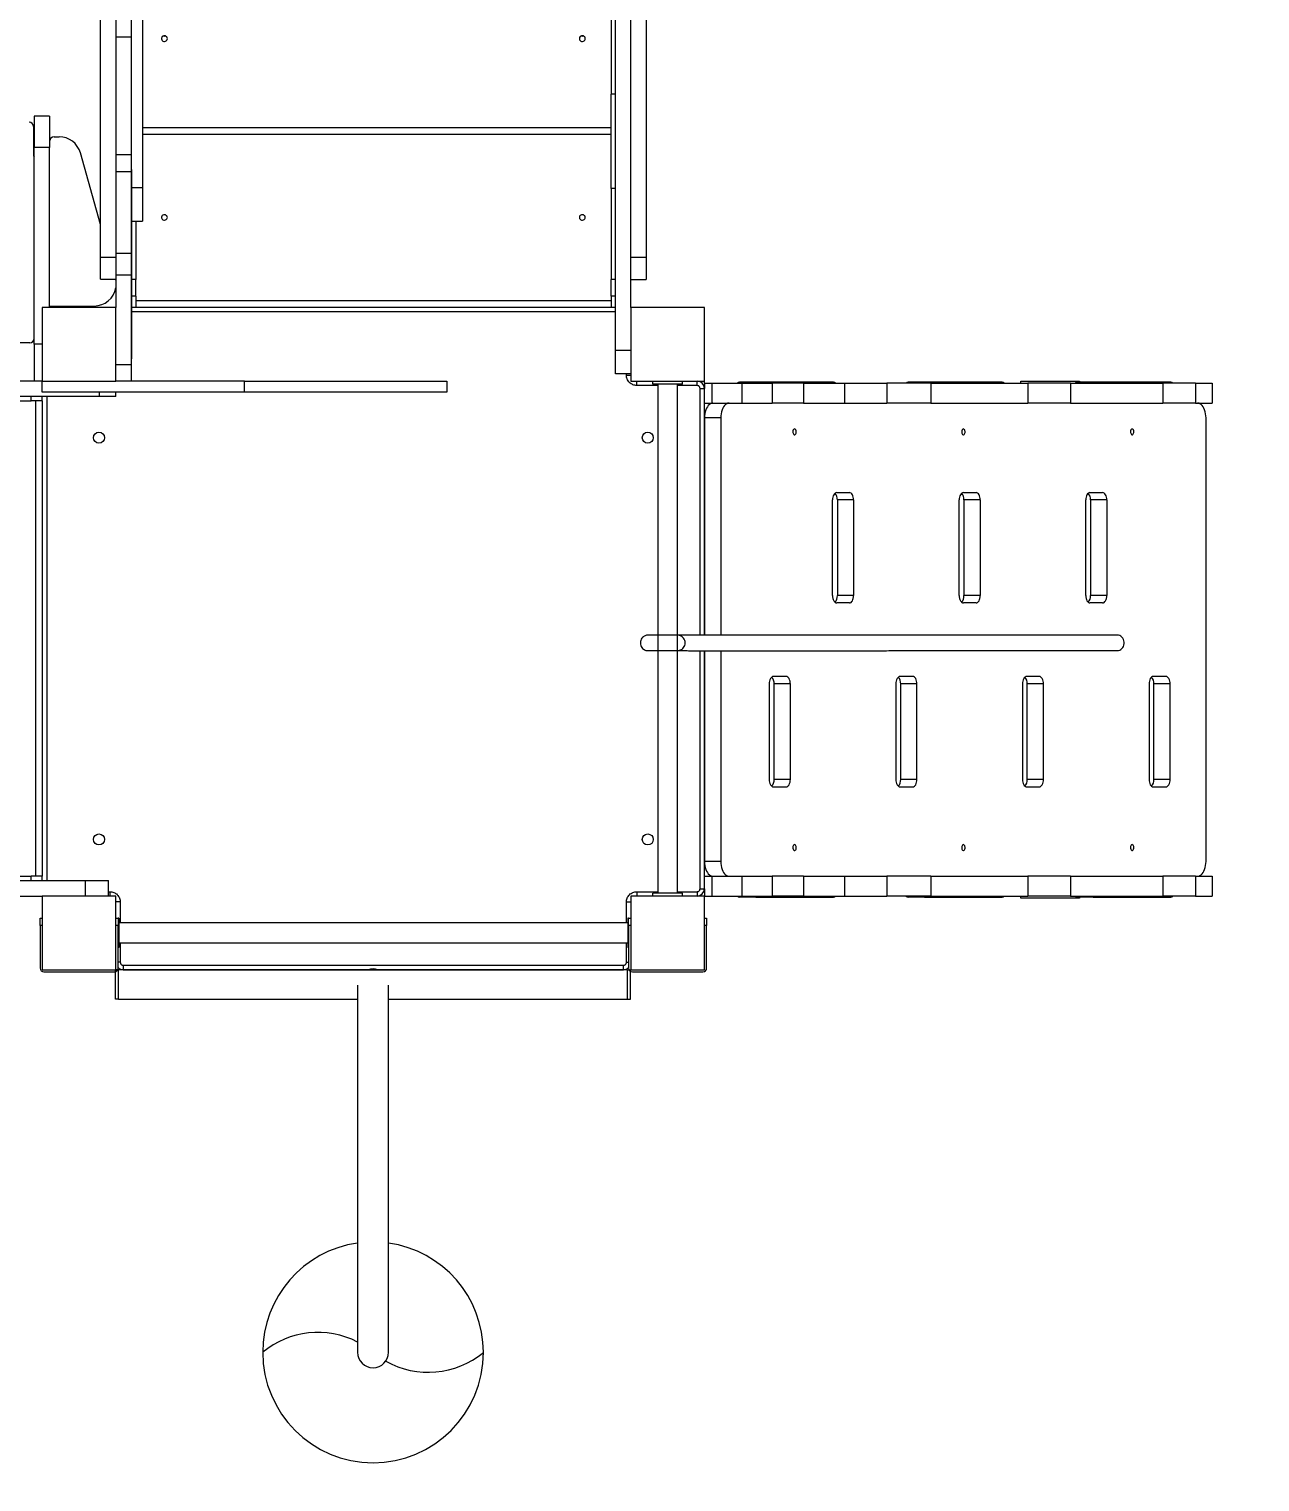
# Model space of a CAD drawing. Header units: millimetres. Extents: x -5785 to 6370, y -5702 to 4322.
# Drawn here: x 609 to 2282, y -2218 to -243 of the extents above; entities that cross this region are included whole.
import ezdxf

# ---------------------------------------------------------------- set-up
doc = ezdxf.new("R2010")
doc.units = ezdxf.units.MM
for name, color, linetype in [('DIKOM_ОБЪЕКТ', 7, 'Continuous'), ('DIKOM_РАЗМЕР_ЗОНА', 7, 'Continuous'), ('DIKOM_РАЗМЕР_ОБЪЕКТА', 7, 'Continuous')]:
    doc.layers.add(name, color=color, linetype=linetype)
doc.styles.add('style1', font='arial.ttf', dxfattribs={"width": 0.8})
doc.dimstyles.new('1-50', dxfattribs={"dimtxt": 300, "dimasz": 200, "dimexe": 100, "dimexo": 0, "dimgap": 100, "dimtad": 1, "dimtxsty": 'style1', "dimcen": 200, "dimclrd": 7, "dimclre": 7, "dimclrt": 7, "dimadec": 1, "dimazin": 2, "dimtfac": 1, "dimtmove": 0, "dimatfit": 2, "dimfxl": 0, "dimlwd": 25, "dimlwe": 18, "dimarcsym": 0})

# ---------------------------------------------------------------- blocks, each defined once
blk = doc.blocks.new('A$Cd42600ab')
at = {"color": 7, "linetype": 'Continuous', "lineweight": 15}
for p, q in [((329, 521), (329, 21.8)), ((371, 21.8), (371, 521)), ((4, 41), (0, 41)), ((0, 41), (0, 1)), ((329, 41), (4, 41)), ((4, 41), (4, 1)), ((696, 41), (371, 41)), ((696, 41), (696, 1)), ((696, 41), (700, 41)), ((700, 41), (700, 1)), ((4, 1), (0, 1)), ((4, 1), (343.6, 1)), ((356.4, 1), (696, 1)), ((696, 1), (700, 1))]:
    blk.add_line(p, q, dxfattribs=at)
for centre, radius, start, end in [((350, 521), 150, 0, 180), ((275, 430.8), 117.3, 60.5374, 129.7306), ((350, 521), 21, 0, 180), ((350, 521), 21, 90, 180), ((350, 521), 21, 0, 90), ((350, 521), 150, 180, 261.9522), ((425, 611.2), 117.3, 242.5995, 309.7306), ((350, 521), 150, 278.0478, 0), ((350, 21), 21, 252.2472, 270), ((350, 21), 21, 270, 287.7528)]:
    blk.add_arc(centre, radius, start, end, dxfattribs=at)
blk = doc.blocks.new('*D10')
at = {"layer": 'Defpoints', "color": 0, "transparency": 16777216}
for p in [(3537.6, 1026.6), (-3784.6, -1373.4), (3537.6, -3958.5)]:
    blk.add_point(p, dxfattribs=at)
at = {"layer": 'DIKOM_РАЗМЕР_ОБЪЕКТА', "color": 7, "lineweight": 18, "transparency": 16777216}
for p, q in [((3537.6, 1026.6), (3537.6, -4058.5)), ((-3784.6, -1373.4), (-3784.6, -4058.5))]:
    blk.add_line(p, q, dxfattribs=at)
at = {"layer": 'DIKOM_РАЗМЕР_ОБЪЕКТА', "color": 7, "lineweight": 25, "transparency": 16777216}
blk.add_line((-3584.6, -3958.5), (3337.6, -3958.5), dxfattribs=at)
at = {"layer": 'DIKOM_РАЗМЕР_ОБЪЕКТА', "color": 7, "transparency": 16777216}
for points in [[(-3584.6, -3925.1), (-3584.6, -3991.8), (-3784.6, -3958.5)], [(3337.6, -3925.1), (3337.6, -3991.8), (3537.6, -3958.5)]]:
    blk.add_solid(points, dxfattribs=at)
at = {"layer": 'DIKOM_РАЗМЕР_ОБЪЕКТА', "color": 7, "transparency": 16777216, "insert": (54.7, -3705.2), "char_height": 300, "attachment_point": 5, "style": 'style1'}
blk.add_mtext('7300', dxfattribs=at)
blk = doc.blocks.new('*D11')
at = {"layer": 'Defpoints', "color": 0, "transparency": 16777216}
for p in [(1426.5, 2828.6), (-973.5, -2755.3), (4484.2, -2755.3)]:
    blk.add_point(p, dxfattribs=at)
at = {"layer": 'DIKOM_РАЗМЕР_ОБЪЕКТА', "color": 7, "lineweight": 18, "transparency": 16777216}
for p, q in [((1426.5, 2828.6), (4584.2, 2828.6)), ((-973.5, -2755.3), (4584.2, -2755.3))]:
    blk.add_line(p, q, dxfattribs=at)
at = {"layer": 'DIKOM_РАЗМЕР_ОБЪЕКТА', "color": 7, "lineweight": 25, "transparency": 16777216}
blk.add_line((4484.2, 2628.6), (4484.2, -2555.3), dxfattribs=at)
at = {"layer": 'DIKOM_РАЗМЕР_ОБЪЕКТА', "color": 7, "transparency": 16777216}
for points in [[(4450.8, 2628.6), (4517.5, 2628.6), (4484.2, 2828.6)], [(4450.8, -2555.3), (4517.5, -2555.3), (4484.2, -2755.3)]]:
    blk.add_solid(points, dxfattribs=at)
at = {"layer": 'DIKOM_РАЗМЕР_ОБЪЕКТА', "color": 7, "transparency": 16777216, "insert": (4231, -38.9), "char_height": 300, "attachment_point": 5, "rotation": 90, "style": 'style1'}
blk.add_mtext('5600', dxfattribs=at)
blk = doc.blocks.new('*D12')
at = {"layer": 'Defpoints', "color": 0, "transparency": 16777216}
for p in [(5537.6, 1304.2), (-5784.6, -573.4), (5537.6, -5602.2)]:
    blk.add_point(p, dxfattribs=at)
at = {"layer": 'DIKOM_РАЗМЕР_ЗОНА', "color": 7, "lineweight": 18, "transparency": 16777216}
for p, q in [((5537.6, 1304.2), (5537.6, -5702.2)), ((-5784.6, -573.4), (-5784.6, -5702.2))]:
    blk.add_line(p, q, dxfattribs=at)
at = {"layer": 'DIKOM_РАЗМЕР_ЗОНА', "color": 7, "lineweight": 25, "transparency": 16777216}
blk.add_line((-5584.6, -5602.2), (5337.6, -5602.2), dxfattribs=at)
at = {"layer": 'DIKOM_РАЗМЕР_ЗОНА', "color": 7, "transparency": 16777216}
for points in [[(-5584.6, -5568.9), (-5584.6, -5635.6), (-5784.6, -5602.2)], [(5337.6, -5568.9), (5337.6, -5635.6), (5537.6, -5602.2)]]:
    blk.add_solid(points, dxfattribs=at)
at = {"layer": 'DIKOM_РАЗМЕР_ЗОНА', "color": 7, "transparency": 16777216, "insert": (-41.5, -5349), "char_height": 300, "attachment_point": 5, "style": 'style1'}
blk.add_mtext('11300', dxfattribs=at)
blk = doc.blocks.new('*D13')
at = {"layer": 'Defpoints', "color": 0, "transparency": 16777216}
for p in [(630.3, 4321.7), (-1263.4, -4255.3), (6269.7, -4255.3)]:
    blk.add_point(p, dxfattribs=at)
at = {"layer": 'DIKOM_РАЗМЕР_ЗОНА', "color": 7, "lineweight": 18, "transparency": 16777216}
for p, q in [((630.3, 4321.7), (6369.7, 4321.7)), ((-1263.4, -4255.3), (6369.7, -4255.3))]:
    blk.add_line(p, q, dxfattribs=at)
at = {"layer": 'DIKOM_РАЗМЕР_ЗОНА', "color": 7, "lineweight": 25, "transparency": 16777216}
blk.add_line((6269.7, 4121.7), (6269.7, -4055.3), dxfattribs=at)
at = {"layer": 'DIKOM_РАЗМЕР_ЗОНА', "color": 7, "transparency": 16777216}
for points in [[(6236.3, 4121.7), (6303, 4121.7), (6269.7, 4321.7)], [(6236.3, -4055.3), (6303, -4055.3), (6269.7, -4255.3)]]:
    blk.add_solid(points, dxfattribs=at)
at = {"layer": 'DIKOM_РАЗМЕР_ЗОНА', "color": 7, "transparency": 16777216, "insert": (6016.5, 570.8), "char_height": 300, "attachment_point": 5, "rotation": 90, "style": 'style1'}
blk.add_mtext('8600', dxfattribs=at)

msp = doc.modelspace()

# ---------------------------------------------------------------- linework, layer by layer
at = {"layer": 'DIKOM_ОБЪЕКТ', "color": 7, "linetype": 'Continuous', "lineweight": 15}
for p, q in [((1405.538, -679.964), (1405.538, 937.134)), ((1426.538, -621.415), (1426.538, 878.585)), ((705.538, -552.957), (705.538, 811.016)), ((1447.538, 810.571), (1447.538, -553.401)), ((762.538, -208.915), (762.538, -458.915)), ((1399.538, -204.718), (1399.538, -331.445)), ((726.538, -230.623), (726.538, -253.915)), ((747.538, -230.623), (747.538, -253.915)), ((747.538, -253.915), (726.538, -253.915)), ((726.538, -253.915), (726.538, -413.915)), ((747.538, -253.915), (747.538, -413.915)), ((1399.538, -459.552), (1399.538, -331.445)), ((1405.538, -331.445), (1399.538, -331.445)), ((636.538, -361.415), (615.538, -361.415)), ((615.538, -361.415), (615.538, -404.099)), ((636.538, -361.415), (636.538, -404.099)), ((614.538, -375.415), (614.538, -413.415)), ((642.538, -389.415), (649.385, -389.415)), ((762.538, -376.57), (1399.538, -376.57)), ((1399.538, -386.104), (762.538, -386.104)), ((636.538, -404.099), (615.538, -404.099)), ((615.538, -671.415), (615.538, -404.099)), ((636.538, -621.415), (636.538, -404.099)), ((705.538, -508.701), (678.274, -411.326)), ((747.538, -413.915), (726.538, -413.915)), ((726.538, -413.915), (726.538, -437.207)), ((747.538, -413.915), (747.538, -437.207)), ((747.638, -433.915), (747.538, -433.915)), ((747.638, -433.915), (747.638, -441.151)), ((747.538, -437.207), (726.538, -437.207)), ((726.538, -437.207), (726.538, -547.998)), ((747.538, -437.207), (747.538, -547.998)), ((747.638, -441.151), (747.538, -441.151)), ((747.638, -441.151), (747.638, -533.331)), ((762.538, -458.915), (747.638, -458.915)), ((762.538, -458.915), (762.538, -503.915)), ((1399.538, -459.552), (1399.538, -583.476)), ((1405.538, -459.552), (1399.538, -459.552)), ((747.638, -503.915), (762.538, -503.915)), ((753.538, -503.915), (753.538, -583.476)), ((747.538, -547.998), (726.538, -547.998)), ((726.538, -547.998), (726.538, -577.332)), ((747.638, -533.331), (747.538, -533.331)), ((747.538, -547.998), (747.538, -577.332)), ((747.638, -533.331), (747.638, -591.999)), ((705.538, -552.957), (726.538, -552.957)), ((705.538, -583.125), (705.538, -552.957)), ((1447.538, -553.401), (1426.538, -553.401)), ((1447.538, -553.401), (1447.538, -583.57)), ((705.538, -583.125), (726.538, -583.125)), ((726.538, -584.26), (726.318, -583.125)), ((747.538, -577.332), (726.538, -577.332)), ((726.538, -577.332), (726.538, -621.415)), ((747.538, -577.332), (747.538, -699.268)), ((747.638, -591.999), (747.538, -591.999)), ((753.538, -583.476), (747.638, -583.476)), ((747.638, -591.999), (747.638, -684.179)), ((753.538, -606.098), (753.538, -583.476)), ((1399.538, -606.098), (1399.538, -583.476)), ((1405.538, -583.476), (1399.538, -583.476)), ((1426.538, -583.57), (1447.538, -583.57)), ((753.538, -606.098), (747.638, -606.098)), ((753.538, -606.098), (753.538, -621.415)), ((753.538, -612.058), (1399.538, -612.058)), ((1399.538, -606.098), (1399.538, -621.415)), ((1405.538, -606.098), (1399.538, -606.098)), ((726.538, -621.415), (626.538, -621.415)), ((626.538, -621.415), (626.538, -721.415)), ((636.538, -619.415), (696.984, -619.415)), ((726.538, -721.415), (726.538, -621.415)), ((753.538, -621.415), (747.638, -621.415)), ((1405.538, -627.415), (747.638, -627.415)), ((1399.538, -621.415), (753.538, -621.415)), ((1405.538, -621.415), (1399.538, -621.415)), ((1426.538, -621.415), (1426.538, -721.415)), ((1526.538, -621.415), (1426.538, -621.415)), ((1526.538, -721.415), (1526.538, -621.415)), ((609.538, -669.415), (-836.462, -669.415)), ((626.538, -671.415), (615.538, -671.415)), ((615.538, -671.415), (615.538, -721.415)), ((747.638, -684.179), (747.538, -684.179)), ((747.638, -684.179), (747.638, -691.415)), ((1426.538, -679.964), (1405.538, -679.964)), ((1405.538, -711.415), (1405.538, -679.964)), ((747.538, -699.268), (726.538, -699.268)), ((747.638, -691.415), (747.538, -691.415)), ((747.538, -699.268), (747.538, -721.415)), ((626.538, -721.415), (582.455, -721.415)), ((626.538, -736.415), (626.538, -721.415)), ((626.538, -721.415), (726.538, -721.415)), ((901.538, -721.415), (726.538, -721.415)), ((901.538, -736.415), (901.538, -721.415)), ((901.538, -721.415), (1176.538, -721.415)), ((1176.538, -721.415), (1176.538, -736.415)), ((1426.538, -711.415), (1405.538, -711.415)), ((1420.538, -713.415), (1420.538, -711.415)), ((1420.538, -713.415), (1426.538, -713.415)), ((1426.538, -721.415), (1526.538, -721.415)), ((1434.538, -727.415), (1434.538, -721.415)), ((1463.038, -727.415), (1434.538, -727.415)), ((1456.538, -725.415), (1456.538, -721.415)), ((1496.538, -725.415), (1456.538, -725.415)), ((1463.038, -725.415), (1463.038, -1417.415)), ((1490.038, -1417.415), (1490.038, -725.415)), ((1516.538, -727.415), (1490.038, -727.415)), ((1496.538, -725.415), (1496.538, -721.415)), ((1516.538, -727.415), (1516.538, -721.415)), ((1526.538, -724.415), (1526.538, -721.415)), ((1526.538, -724.415), (1526.538, -731.415)), ((1526.538, -724.415), (1536.538, -724.415)), ((1536.538, -724.415), (1536.538, -751.415)), ((1536.538, -724.415), (1577.454, -724.415)), ((1596.263, -722.915), (1574.145, -722.915)), ((1577.454, -724.415), (1577.454, -751.415)), ((1577.454, -724.415), (1618.573, -724.415)), ((1701.801, -722.915), (1596.263, -722.915)), ((1618.573, -724.415), (1618.573, -751.415)), ((1661.115, -724.415), (1618.573, -724.415)), ((1661.115, -724.415), (1661.115, -751.415)), ((1661.115, -724.415), (1716.999, -724.415)), ((1716.999, -724.415), (1716.999, -751.415)), ((1716.999, -724.415), (1774.458, -724.415)), ((1774.458, -724.415), (1774.458, -751.415)), ((1834.265, -724.415), (1774.458, -724.415)), ((1825.693, -722.915), (1803.576, -722.915)), ((1931.231, -722.915), (1825.693, -722.915)), ((1834.265, -724.415), (1834.265, -751.415)), ((1834.265, -724.415), (1966.307, -724.415)), ((1956.538, -721.415), (2036.538, -721.415)), ((1956.538, -724.415), (1956.538, -721.415)), ((1966.307, -724.415), (1966.307, -751.415)), ((2023.928, -724.415), (1966.307, -724.415)), ((2023.928, -724.415), (2023.928, -751.415)), ((2023.928, -724.415), (2149.492, -724.415)), ((2055.124, -722.915), (2033.006, -722.915)), ((2036.538, -721.415), (2036.538, -722.915)), ((2160.662, -722.915), (2055.124, -722.915)), ((2149.492, -724.415), (2149.492, -751.415)), ((2194.069, -724.415), (2149.492, -724.415)), ((2194.069, -724.415), (2194.069, -751.415)), ((2194.069, -724.415), (2216.538, -724.415)), ((2216.538, -724.415), (2216.538, -751.415)), ((704.391, -742.415), (582.455, -742.415)), ((589.037, -748.415), (611.371, -748.415)), ((689.303, -742.515), (597.122, -742.515)), ((611.371, -748.415), (611.371, -742.515)), ((626.538, -748.415), (611.371, -748.415)), ((617.6, -1394.415), (617.6, -748.415)), ((901.538, -736.415), (626.538, -736.415)), ((626.538, -748.415), (626.538, -742.515)), ((626.538, -748.415), (626.538, -1394.415)), ((632.538, -742.515), (632.538, -1400.415)), ((689.303, -742.515), (689.303, -742.415)), ((696.538, -742.515), (689.303, -742.515)), ((696.538, -742.515), (696.538, -742.415)), ((704.391, -742.415), (704.391, -736.415)), ((726.538, -742.415), (704.391, -742.415)), ((726.538, -742.415), (726.538, -736.415)), ((1176.538, -736.415), (901.538, -736.415)), ((1520.538, -1066.761), (1520.538, -731.415)), ((1520.538, -731.415), (1526.538, -731.415)), ((1526.538, -1066.765), (1526.538, -731.415)), ((1526.538, -751.415), (1536.538, -751.415)), ((1536.538, -751.415), (1577.454, -751.415)), ((1577.454, -751.415), (1618.573, -751.415)), ((1661.115, -751.415), (1618.573, -751.415)), ((1661.115, -751.415), (1716.999, -751.415)), ((1716.999, -751.415), (1774.458, -751.415)), ((1834.265, -751.415), (1774.458, -751.415)), ((1834.265, -751.415), (1966.307, -751.415)), ((2023.928, -751.415), (1966.307, -751.415)), ((2023.928, -751.415), (2149.492, -751.415)), ((2194.069, -751.415), (2149.492, -751.415)), ((2194.069, -751.415), (2216.538, -751.415)), ((1548.656, -771.415), (1526.539, -771.415)), ((1526.539, -771.415), (1526.539, -1066.765)), ((1548.656, -771.415), (1548.656, -1066.774)), ((2208.268, -1374.415), (2208.268, -771.415)), ((1700.653, -1012.915), (1700.653, -882.915)), ((1706.389, -872.915), (1723.596, -872.915)), ((1729.332, -882.915), (1707.215, -882.915)), ((1707.215, -882.915), (1707.215, -1012.915)), ((1729.332, -882.915), (1729.332, -1012.915)), ((1872.726, -1012.915), (1872.726, -882.915)), ((1878.462, -872.915), (1895.67, -872.915)), ((1901.405, -882.915), (1879.288, -882.915)), ((1879.288, -882.915), (1879.288, -1012.915)), ((1901.405, -882.915), (1901.405, -1012.915)), ((2044.799, -1012.915), (2044.799, -882.915)), ((2050.535, -872.915), (2067.742, -872.915)), ((2073.478, -882.915), (2051.361, -882.915)), ((2051.361, -882.915), (2051.361, -1012.915)), ((2073.478, -882.915), (2073.478, -1012.915)), ((1723.596, -1022.915), (1706.389, -1022.915)), ((1729.332, -1012.915), (1707.215, -1012.915)), ((1895.67, -1022.915), (1878.462, -1022.915)), ((1901.405, -1012.915), (1879.288, -1012.915)), ((2067.742, -1022.915), (2050.535, -1022.915)), ((2073.478, -1012.915), (2051.361, -1012.915)), ((1520.538, -1411.415), (1520.538, -1087.854)), ((1526.538, -1411.415), (1526.538, -1087.858)), ((1526.539, -1087.858), (1526.539, -1374.415)), ((1548.656, -1087.867), (1548.656, -1374.415)), ((1637.56, -1122.915), (1620.353, -1122.915)), ((1809.633, -1122.915), (1792.426, -1122.915)), ((1981.706, -1122.915), (1964.499, -1122.915)), ((2153.779, -1122.915), (2136.571, -1122.915)), ((1614.617, -1132.915), (1614.617, -1262.915)), ((1643.296, -1132.915), (1621.179, -1132.915)), ((1621.179, -1262.915), (1621.179, -1132.915)), ((1643.296, -1262.915), (1643.296, -1132.915)), ((1786.69, -1132.915), (1786.69, -1262.915)), ((1815.369, -1132.915), (1793.252, -1132.915)), ((1793.252, -1262.915), (1793.252, -1132.915)), ((1815.369, -1262.915), (1815.369, -1132.915)), ((1958.763, -1132.915), (1958.763, -1262.915)), ((1987.442, -1132.915), (1965.324, -1132.915)), ((1965.324, -1262.915), (1965.324, -1132.915)), ((1987.442, -1262.915), (1987.442, -1132.915)), ((2130.836, -1132.915), (2130.836, -1262.915)), ((2159.514, -1132.915), (2137.397, -1132.915)), ((2137.397, -1262.915), (2137.397, -1132.915)), ((2159.514, -1262.915), (2159.514, -1132.915)), ((1643.296, -1262.915), (1621.179, -1262.915)), ((1815.369, -1262.915), (1793.252, -1262.915)), ((1987.442, -1262.915), (1965.324, -1262.915)), ((2159.514, -1262.915), (2137.397, -1262.915)), ((1620.353, -1272.915), (1637.56, -1272.915)), ((1792.426, -1272.915), (1809.633, -1272.915)), ((1964.499, -1272.915), (1981.706, -1272.915)), ((2136.571, -1272.915), (2153.779, -1272.915)), ((1548.656, -1374.415), (1526.539, -1374.415)), ((-932.01, -1400.415), (685.087, -1400.415)), ((589.037, -1394.415), (611.371, -1394.415)), ((626.538, -1394.415), (611.371, -1394.415)), ((611.371, -1400.415), (611.371, -1394.415)), ((626.538, -1400.415), (626.538, -1394.415)), ((685.087, -1421.415), (685.087, -1400.415)), ((685.087, -1400.415), (716.538, -1400.415)), ((716.538, -1421.415), (716.538, -1400.415)), ((1526.538, -1394.415), (1536.538, -1394.415)), ((1536.538, -1394.415), (1536.538, -1421.415)), ((1536.538, -1394.415), (1577.454, -1394.415)), ((1577.454, -1394.415), (1577.454, -1421.415)), ((1577.454, -1394.415), (1618.573, -1394.415)), ((1618.573, -1394.415), (1618.573, -1421.415)), ((1661.115, -1394.415), (1618.573, -1394.415)), ((1661.115, -1394.415), (1661.115, -1421.415)), ((1661.115, -1394.415), (1716.999, -1394.415)), ((1716.999, -1394.415), (1716.999, -1421.415)), ((1716.999, -1394.415), (1774.458, -1394.415)), ((1774.458, -1394.415), (1774.458, -1421.415)), ((1834.265, -1394.415), (1774.458, -1394.415)), ((1834.265, -1394.415), (1834.265, -1421.415)), ((1834.265, -1394.415), (1966.307, -1394.415)), ((1966.307, -1394.415), (1966.307, -1421.415)), ((2023.928, -1394.415), (1966.307, -1394.415)), ((2023.928, -1394.415), (2023.928, -1421.415)), ((2023.928, -1394.415), (2149.492, -1394.415)), ((2149.492, -1394.415), (2149.492, -1421.415)), ((2194.069, -1394.415), (2149.492, -1394.415)), ((2194.069, -1394.415), (2194.069, -1421.415)), ((2194.069, -1394.415), (2216.538, -1394.415)), ((2216.538, -1394.415), (2216.538, -1421.415)), ((-873.462, -1421.415), (626.538, -1421.415)), ((626.538, -1421.415), (626.538, -1521.415)), ((726.538, -1421.415), (626.538, -1421.415)), ((716.538, -1415.415), (718.538, -1415.415)), ((718.538, -1415.415), (718.538, -1421.415)), ((726.538, -1521.415), (726.538, -1421.415)), ((1526.538, -1421.415), (1426.538, -1421.415)), ((1426.538, -1421.415), (1426.538, -1521.415)), ((1434.538, -1415.415), (1434.538, -1421.415)), ((1434.538, -1415.415), (1463.038, -1415.415)), ((1456.538, -1421.415), (1456.538, -1417.415)), ((1496.538, -1417.415), (1456.538, -1417.415)), ((1490.038, -1415.415), (1516.538, -1415.415)), ((1496.538, -1421.415), (1496.538, -1417.415)), ((1516.538, -1415.415), (1516.538, -1421.415)), ((1520.538, -1411.415), (1526.538, -1411.415)), ((1526.538, -1411.415), (1526.538, -1421.415)), ((1526.538, -1421.415), (1536.538, -1421.415)), ((1526.538, -1521.415), (1526.538, -1421.415)), ((1536.538, -1421.415), (1577.454, -1421.415)), ((1577.454, -1421.415), (1618.573, -1421.415)), ((1661.115, -1421.415), (1618.573, -1421.415)), ((1661.115, -1421.415), (1716.999, -1421.415)), ((1716.999, -1421.415), (1774.458, -1421.415)), ((1834.265, -1421.415), (1774.458, -1421.415)), ((1834.265, -1421.415), (1966.307, -1421.415)), ((1956.538, -1424.415), (1956.538, -1421.415)), ((2023.928, -1421.415), (1966.307, -1421.415)), ((2023.928, -1421.415), (2149.492, -1421.415)), ((2194.069, -1421.415), (2149.492, -1421.415)), ((2194.069, -1421.415), (2216.538, -1421.415)), ((732.538, -1429.415), (726.538, -1429.415)), ((732.538, -1429.415), (732.538, -1457.915)), ((1420.538, -1429.415), (1426.538, -1429.415)), ((1420.538, -1457.915), (1420.538, -1429.415)), ((1596.263, -1422.915), (1574.145, -1422.915)), ((1596.263, -1422.915), (1701.801, -1422.915)), ((1825.693, -1422.915), (1803.576, -1422.915)), ((1825.693, -1422.915), (1931.231, -1422.915)), ((2036.538, -1424.415), (1956.538, -1424.415)), ((2055.124, -1422.915), (2033.006, -1422.915)), ((2036.538, -1422.915), (2036.538, -1424.415)), ((2055.124, -1422.915), (2160.662, -1422.915)), ((623.538, -1451.415), (626.538, -1451.415)), ((623.538, -1461.415), (623.538, -1451.415)), ((726.538, -1451.415), (729.538, -1451.415)), ((730.538, -1451.415), (729.538, -1451.415)), ((729.538, -1451.415), (729.538, -1461.415)), ((730.538, -1451.415), (730.538, -1491.415)), ((1422.538, -1457.915), (730.538, -1457.915)), ((1423.538, -1451.415), (1422.538, -1451.415)), ((1422.538, -1451.415), (1422.538, -1491.415)), ((1423.538, -1461.415), (1423.538, -1451.415)), ((1423.538, -1451.415), (1426.538, -1451.415)), ((1526.538, -1451.415), (1529.538, -1451.415)), ((1529.538, -1451.415), (1529.538, -1461.415)), ((623.538, -1461.415), (623.538, -1519.415)), ((626.538, -1461.415), (623.538, -1461.415)), ((729.538, -1461.415), (726.538, -1461.415)), ((729.538, -1519.415), (729.538, -1461.415)), ((1426.538, -1461.415), (1423.538, -1461.415)), ((1423.538, -1461.415), (1423.538, -1519.415)), ((1529.538, -1461.415), (1526.538, -1461.415)), ((1529.538, -1519.415), (1529.538, -1461.415)), ((730.538, -1491.415), (729.538, -1491.415)), ((730.538, -1484.915), (1422.538, -1484.915)), ((732.538, -1484.915), (732.538, -1511.415)), ((1420.538, -1511.415), (1420.538, -1484.915)), ((1423.538, -1491.415), (1422.538, -1491.415)), ((732.538, -1511.415), (729.538, -1511.415)), ((736.538, -1515.415), (1416.538, -1515.415)), ((736.538, -1515.415), (736.538, -1521.415)), ((1416.538, -1521.415), (1416.538, -1515.415)), ((1420.538, -1511.415), (1423.538, -1511.415)), ((626.538, -1521.415), (726.538, -1521.415)), ((628.538, -1524.415), (724.538, -1524.415)), ((736.538, -1521.415), (1416.538, -1521.415)), ((1426.538, -1521.415), (1526.538, -1521.415)), ((1428.538, -1524.415), (1524.538, -1524.415)), ((1476.538, -1524.415), (1508.538, -1524.415))]:
    msp.add_line(p, q, dxfattribs=at)
at = {"layer": 'DIKOM_ОБЪЕКТ', "color": 7, "linetype": 'Continuous', "lineweight": 15, "flags": 128}
for points in [[(796.538, -255.936), (796.361, -254.798), (795.843, -253.761), (795.032, -252.918), (794, -252.342), (792.837, -252.086), (791.648, -252.172), (790.538, -252.593), (789.606, -253.31), (788.934, -254.261), (788.583, -255.36), (788.583, -256.511), (788.934, -257.611), (789.606, -258.562), (790.538, -259.279), (791.648, -259.699), (792.837, -259.785), (794, -259.529), (795.032, -258.954), (795.843, -258.11), (796.361, -257.074), (796.538, -255.936)], [(1364.538, -255.936), (1364.361, -254.798), (1363.843, -253.761), (1363.032, -252.918), (1362, -252.342), (1360.837, -252.086), (1359.648, -252.172), (1358.538, -252.593), (1357.606, -253.31), (1356.934, -254.261), (1356.583, -255.36), (1356.583, -256.511), (1356.934, -257.611), (1357.606, -258.562), (1358.538, -259.279), (1359.648, -259.699), (1360.837, -259.785), (1362, -259.529), (1363.032, -258.954), (1363.843, -258.11), (1364.361, -257.074), (1364.538, -255.936)], [(796.538, -499.081), (796.361, -498.016), (795.843, -497.045), (795.032, -496.255), (794, -495.716), (792.837, -495.476), (791.648, -495.556), (790.538, -495.95), (789.606, -496.622), (788.934, -497.513), (788.583, -498.542), (788.583, -499.62), (788.934, -500.65), (789.606, -501.54), (790.538, -502.212), (791.648, -502.606), (792.837, -502.686), (794, -502.447), (795.032, -501.908), (795.843, -501.118), (796.361, -500.147), (796.538, -499.081)], [(1364.538, -499.081), (1364.361, -498.016), (1363.843, -497.045), (1363.032, -496.255), (1362, -495.716), (1360.837, -495.476), (1359.648, -495.556), (1358.538, -495.95), (1357.606, -496.622), (1356.934, -497.513), (1356.583, -498.542), (1356.583, -499.62), (1356.934, -500.65), (1357.606, -501.54), (1358.538, -502.212), (1359.648, -502.606), (1360.837, -502.686), (1362, -502.447), (1363.032, -501.908), (1363.843, -501.118), (1364.361, -500.147), (1364.538, -499.081)], [(1538.01, -751.415), (1536.377, -751.619), (1534.778, -752.225), (1533.245, -753.222), (1531.808, -754.59), (1530.498, -756.3), (1529.34, -758.318), (1528.36, -760.602), (1527.575, -763.107), (1527.003, -765.78), (1526.655, -768.569), (1526.539, -771.415)], [(1560.127, -751.415), (1558.495, -751.619), (1556.895, -752.225), (1555.362, -753.222), (1553.925, -754.59), (1552.615, -756.3), (1551.458, -758.318), (1550.477, -760.602), (1549.692, -763.107), (1549.12, -765.78), (1548.772, -768.569), (1548.656, -771.415)], [(2208.268, -771.415), (2208.152, -768.569), (2207.804, -765.78), (2207.232, -763.107), (2206.447, -760.602), (2205.467, -758.318), (2204.309, -756.3), (2202.999, -754.59), (2201.562, -753.222), (2200.029, -752.225), (2198.43, -751.619), (2196.797, -751.415)], [(1649.031, -786.415), (1648.355, -786.593), (1647.739, -787.11), (1647.238, -787.921), (1646.896, -788.954), (1646.744, -790.116), (1646.795, -791.305), (1647.045, -792.415), (1647.471, -793.347), (1648.036, -794.019), (1648.69, -794.37), (1649.374, -794.37), (1650.027, -794.019), (1650.592, -793.347), (1651.018, -792.415), (1651.268, -791.305), (1651.319, -790.116), (1651.167, -788.954), (1650.825, -787.921), (1650.324, -787.11), (1649.708, -786.593), (1649.031, -786.415)], [(1878.462, -786.415), (1877.786, -786.593), (1877.17, -787.11), (1876.668, -787.921), (1876.326, -788.954), (1876.174, -790.116), (1876.225, -791.305), (1876.475, -792.415), (1876.902, -793.347), (1877.467, -794.019), (1878.12, -794.37), (1878.804, -794.37), (1879.458, -794.019), (1880.023, -793.347), (1880.449, -792.415), (1880.699, -791.305), (1880.75, -790.116), (1880.598, -788.954), (1880.256, -787.921), (1879.755, -787.11), (1879.138, -786.593), (1878.462, -786.415)], [(2107.893, -786.415), (2107.216, -786.593), (2106.6, -787.11), (2106.099, -787.921), (2105.757, -788.954), (2105.605, -790.116), (2105.656, -791.305), (2105.906, -792.415), (2106.332, -793.347), (2106.897, -794.019), (2107.551, -794.37), (2108.235, -794.37), (2108.888, -794.019), (2109.453, -793.347), (2109.88, -792.415), (2110.129, -791.305), (2110.181, -790.116), (2110.028, -788.954), (2109.686, -787.921), (2109.185, -787.11), (2108.569, -786.593), (2107.893, -786.415)], [(1706.389, -872.915), (1705.27, -873.107), (1704.194, -873.676), (1703.203, -874.6), (1702.334, -875.844), (1701.62, -877.359), (1701.09, -879.088), (1700.764, -880.964), (1700.653, -882.915)], [(1729.332, -882.915), (1729.222, -880.964), (1728.896, -879.088), (1728.365, -877.359), (1727.652, -875.844), (1726.783, -874.6), (1725.792, -873.676), (1724.716, -873.107), (1723.596, -872.915)], [(1878.462, -872.915), (1877.343, -873.107), (1876.267, -873.676), (1875.275, -874.6), (1874.406, -875.844), (1873.693, -877.359), (1873.163, -879.088), (1872.837, -880.964), (1872.726, -882.915)], [(1901.405, -882.915), (1901.295, -880.964), (1900.969, -879.088), (1900.439, -877.359), (1899.725, -875.844), (1898.856, -874.6), (1897.864, -873.676), (1896.788, -873.107), (1895.67, -872.915)], [(2050.535, -872.915), (2049.416, -873.107), (2048.34, -873.676), (2047.348, -874.6), (2046.479, -875.844), (2045.766, -877.359), (2045.236, -879.088), (2044.91, -880.964), (2044.799, -882.915)], [(2073.478, -882.915), (2073.368, -880.964), (2073.042, -879.088), (2072.512, -877.359), (2071.798, -875.844), (2070.929, -874.6), (2069.937, -873.676), (2068.861, -873.107), (2067.742, -872.915)], [(1700.653, -1012.915), (1700.764, -1014.866), (1701.09, -1016.742), (1701.62, -1018.471), (1702.334, -1019.986), (1703.203, -1021.23), (1704.194, -1022.154), (1705.27, -1022.723), (1706.389, -1022.915)], [(1723.596, -1022.915), (1724.716, -1022.723), (1725.792, -1022.154), (1726.783, -1021.23), (1727.652, -1019.986), (1728.365, -1018.471), (1728.896, -1016.742), (1729.222, -1014.866), (1729.332, -1012.915)], [(1872.726, -1012.915), (1872.837, -1014.866), (1873.163, -1016.742), (1873.693, -1018.471), (1874.406, -1019.986), (1875.275, -1021.23), (1876.267, -1022.154), (1877.343, -1022.723), (1878.462, -1022.915)], [(1895.67, -1022.915), (1896.788, -1022.723), (1897.864, -1022.154), (1898.856, -1021.23), (1899.725, -1019.986), (1900.439, -1018.471), (1900.969, -1016.742), (1901.295, -1014.866), (1901.405, -1012.915)], [(2044.799, -1012.915), (2044.91, -1014.866), (2045.236, -1016.742), (2045.766, -1018.471), (2046.479, -1019.986), (2047.348, -1021.23), (2048.34, -1022.154), (2049.416, -1022.723), (2050.535, -1022.915)], [(2067.742, -1022.915), (2068.861, -1022.723), (2069.937, -1022.154), (2070.929, -1021.23), (2071.798, -1019.986), (2072.512, -1018.471), (2073.042, -1016.742), (2073.368, -1014.866), (2073.478, -1012.915)], [(1489.862, -1066.712), (1489.676, -1066.711), (1489.12, -1066.711), (1488.206, -1066.711), (1486.95, -1066.711), (1485.376, -1066.711), (1483.513, -1066.712), (1481.396, -1066.713), (1479.063, -1066.715), (1476.56, -1066.717), (1473.931, -1066.719), (1471.227, -1066.721), (1468.497, -1066.723), (1465.793, -1066.726), (1463.165, -1066.729), (1460.661, -1066.731), (1458.328, -1066.734), (1456.211, -1066.736), (1454.348, -1066.739), (1452.774, -1066.741), (1451.518, -1066.743), (1450.604, -1066.745), (1450.048, -1066.746), (1449.862, -1066.748)], [(2087.506, -1087.821), (2089.283, -1087.641), (2090.999, -1087.109), (2092.597, -1086.241), (2094.021, -1085.068), (2095.223, -1083.63), (2096.163, -1081.975), (2096.808, -1080.161), (2097.136, -1078.248), (2097.136, -1076.301), (2096.808, -1074.388), (2096.163, -1072.573), (2095.223, -1070.919), (2094.021, -1069.48), (2092.597, -1068.308), (2090.999, -1067.44), (2089.283, -1066.907), (2087.52, -1066.728)], [(1449.881, -1087.841), (1450.067, -1087.84), (1450.622, -1087.838), (1451.536, -1087.837), (1452.792, -1087.834), (1454.367, -1087.832), (1456.23, -1087.83), (1458.347, -1087.827), (1460.679, -1087.825), (1463.183, -1087.822), (1465.812, -1087.819), (1468.516, -1087.817), (1471.246, -1087.814), (1473.95, -1087.812), (1476.578, -1087.81), (1479.082, -1087.808), (1481.414, -1087.807), (1483.532, -1087.806), (1485.395, -1087.805), (1486.969, -1087.804), (1488.225, -1087.804), (1489.139, -1087.804), (1489.694, -1087.805), (1489.881, -1087.806)], [(1620.353, -1122.915), (1619.234, -1123.107), (1618.158, -1123.676), (1617.166, -1124.6), (1616.297, -1125.844), (1615.584, -1127.359), (1615.053, -1129.088), (1614.727, -1130.964), (1614.617, -1132.915)], [(1643.296, -1132.915), (1643.186, -1130.964), (1642.859, -1129.088), (1642.329, -1127.359), (1641.616, -1125.844), (1640.747, -1124.6), (1639.755, -1123.676), (1638.679, -1123.107), (1637.56, -1122.915)], [(1792.426, -1122.915), (1791.307, -1123.107), (1790.231, -1123.676), (1789.239, -1124.6), (1788.37, -1125.844), (1787.657, -1127.359), (1787.127, -1129.088), (1786.8, -1130.964), (1786.69, -1132.915)], [(1815.369, -1132.915), (1815.259, -1130.964), (1814.932, -1129.088), (1814.402, -1127.359), (1813.689, -1125.844), (1812.82, -1124.6), (1811.828, -1123.676), (1810.752, -1123.107), (1809.633, -1122.915)], [(1964.499, -1122.915), (1963.38, -1123.107), (1962.304, -1123.676), (1961.312, -1124.6), (1960.443, -1125.844), (1959.729, -1127.359), (1959.199, -1129.088), (1958.873, -1130.964), (1958.763, -1132.915)], [(1987.442, -1132.915), (1987.331, -1130.964), (1987.005, -1129.088), (1986.475, -1127.359), (1985.762, -1125.844), (1984.892, -1124.6), (1983.901, -1123.676), (1982.825, -1123.107), (1981.706, -1122.915)], [(2136.571, -1122.915), (2135.453, -1123.107), (2134.377, -1123.676), (2133.385, -1124.6), (2132.516, -1125.844), (2131.802, -1127.359), (2131.272, -1129.088), (2130.946, -1130.964), (2130.836, -1132.915)], [(2159.514, -1132.915), (2159.404, -1130.964), (2159.078, -1129.088), (2158.548, -1127.359), (2157.835, -1125.844), (2156.965, -1124.6), (2155.974, -1123.676), (2154.898, -1123.107), (2153.779, -1122.915)], [(1614.617, -1262.915), (1614.727, -1264.866), (1615.053, -1266.742), (1615.584, -1268.471), (1616.297, -1269.986), (1617.166, -1271.23), (1618.158, -1272.154), (1619.234, -1272.723), (1620.353, -1272.915)], [(1637.56, -1272.915), (1638.679, -1272.723), (1639.755, -1272.154), (1640.747, -1271.23), (1641.616, -1269.986), (1642.329, -1268.471), (1642.859, -1266.742), (1643.186, -1264.866), (1643.296, -1262.915)], [(1786.69, -1262.915), (1786.8, -1264.866), (1787.127, -1266.742), (1787.657, -1268.471), (1788.37, -1269.986), (1789.239, -1271.23), (1790.231, -1272.154), (1791.307, -1272.723), (1792.426, -1272.915)], [(1809.633, -1272.915), (1810.752, -1272.723), (1811.828, -1272.154), (1812.82, -1271.23), (1813.689, -1269.986), (1814.402, -1268.471), (1814.932, -1266.742), (1815.259, -1264.866), (1815.369, -1262.915)], [(1958.763, -1262.915), (1958.873, -1264.866), (1959.199, -1266.742), (1959.729, -1268.471), (1960.443, -1269.986), (1961.312, -1271.23), (1962.304, -1272.154), (1963.38, -1272.723), (1964.499, -1272.915)], [(1981.706, -1272.915), (1982.825, -1272.723), (1983.901, -1272.154), (1984.892, -1271.23), (1985.762, -1269.986), (1986.475, -1268.471), (1987.005, -1266.742), (1987.331, -1264.866), (1987.442, -1262.915)], [(2130.836, -1262.915), (2130.946, -1264.866), (2131.272, -1266.742), (2131.802, -1268.471), (2132.516, -1269.986), (2133.385, -1271.23), (2134.377, -1272.154), (2135.453, -1272.723), (2136.571, -1272.915)], [(2153.779, -1272.915), (2154.898, -1272.723), (2155.974, -1272.154), (2156.965, -1271.23), (2157.835, -1269.986), (2158.548, -1268.471), (2159.078, -1266.742), (2159.404, -1264.866), (2159.514, -1262.915)], [(1649.031, -1351.415), (1648.355, -1351.593), (1647.739, -1352.11), (1647.238, -1352.921), (1646.896, -1353.954), (1646.744, -1355.116), (1646.795, -1356.305), (1647.045, -1357.415), (1647.471, -1358.347), (1648.036, -1359.019), (1648.69, -1359.37), (1649.374, -1359.37), (1650.027, -1359.019), (1650.592, -1358.347), (1651.018, -1357.415), (1651.268, -1356.305), (1651.319, -1355.116), (1651.167, -1353.954), (1650.825, -1352.921), (1650.324, -1352.11), (1649.708, -1351.593), (1649.031, -1351.415)], [(1878.462, -1351.415), (1877.786, -1351.593), (1877.17, -1352.11), (1876.668, -1352.921), (1876.326, -1353.954), (1876.174, -1355.116), (1876.225, -1356.305), (1876.475, -1357.415), (1876.902, -1358.347), (1877.467, -1359.019), (1878.12, -1359.37), (1878.804, -1359.37), (1879.458, -1359.019), (1880.023, -1358.347), (1880.449, -1357.415), (1880.699, -1356.305), (1880.75, -1355.116), (1880.598, -1353.954), (1880.256, -1352.921), (1879.755, -1352.11), (1879.138, -1351.593), (1878.462, -1351.415)], [(2107.893, -1351.415), (2107.216, -1351.593), (2106.6, -1352.11), (2106.099, -1352.921), (2105.757, -1353.954), (2105.605, -1355.116), (2105.656, -1356.305), (2105.906, -1357.415), (2106.332, -1358.347), (2106.897, -1359.019), (2107.551, -1359.37), (2108.235, -1359.37), (2108.888, -1359.019), (2109.453, -1358.347), (2109.88, -1357.415), (2110.129, -1356.305), (2110.181, -1355.116), (2110.028, -1353.954), (2109.686, -1352.921), (2109.185, -1352.11), (2108.569, -1351.593), (2107.893, -1351.415)], [(1526.539, -1374.415), (1526.655, -1377.261), (1527.003, -1380.05), (1527.575, -1382.723), (1528.36, -1385.228), (1529.34, -1387.512), (1530.498, -1389.53), (1531.808, -1391.24), (1533.245, -1392.608), (1534.778, -1393.605), (1536.377, -1394.211), (1538.01, -1394.415)], [(1548.656, -1374.415), (1548.772, -1377.261), (1549.12, -1380.05), (1549.692, -1382.723), (1550.477, -1385.228), (1551.458, -1387.512), (1552.615, -1389.53), (1553.925, -1391.24), (1555.362, -1392.608), (1556.895, -1393.605), (1558.495, -1394.211), (1560.127, -1394.415)], [(2196.797, -1394.415), (2198.43, -1394.211), (2200.029, -1393.605), (2201.562, -1392.608), (2202.999, -1391.24), (2204.309, -1389.53), (2205.467, -1387.512), (2206.447, -1385.228), (2207.232, -1382.723), (2207.804, -1380.05), (2208.152, -1377.261), (2208.268, -1374.415)]]:
    msp.add_lwpolyline(points, dxfattribs=at)
at = {"layer": 'DIKOM_ОБЪЕКТ', "color": 7, "linetype": 'Continuous', "lineweight": 15}
for centre in [(703.538, -798.415), (1449.538, -798.415), (703.538, -1344.415), (1449.538, -1344.415)]:
    msp.add_circle(centre, 7.5, dxfattribs=at)
for centre, radius, start, end in [((792.538, -248.595), 4.128, 247.153575, 292.846425), ((1360.538, -248.594), 4.129, 247.1591, 292.8409), ((608.538, -375.415), 6, 0, 90), ((642.538, -395.415), 6, 90, 180), ((649.385, -419.415), 30, 15.642246, 90), ((620.538, -413.415), 6, 180, 213.55731), ((696.985, -589.415), 30, 270, 350.105913), ((609.538, -663.415), 6, 270, 0), ((1516.538, -731.415), 10, 0, 90), ((1574.433, -726.563), 3.659, 94.504145, 144.058019), ((1596.548, -726.56), 3.656, 94.481863, 144.080301), ((1701.515, -726.559), 3.656, 35.916672, 85.516806), ((1803.862, -726.56), 3.656, 94.481863, 144.080301), ((1825.979, -726.559), 3.656, 94.478629, 144.083535), ((1930.945, -726.56), 3.656, 35.919699, 85.518137), ((2033.292, -726.559), 3.656, 94.483194, 144.083328), ((2055.411, -726.563), 3.659, 94.504145, 144.058019), ((2160.374, -726.563), 3.659, 35.941981, 85.495855), ((1695.403, -882.089), 11.841, 355.99933, 43.904492), ((1867.475, -882.089), 11.841, 355.99933, 43.904492), ((2039.548, -882.089), 11.841, 355.99933, 43.904492), ((1695.401, -1013.741), 11.843, 316.098472, 3.998676), ((1867.474, -1013.741), 11.843, 316.098472, 3.998676), ((2039.547, -1013.741), 11.843, 316.098472, 3.998676), ((1609.366, -1132.089), 11.841, 355.99933, 43.904492), ((1781.439, -1132.089), 11.841, 355.99933, 43.904492), ((1953.512, -1132.089), 11.841, 355.99933, 43.904492), ((2125.586, -1132.088), 11.84, 355.996682, 43.907139), ((1609.365, -1263.741), 11.843, 316.098472, 3.998676), ((1781.437, -1263.741), 11.843, 316.098472, 3.998676), ((1953.51, -1263.741), 11.843, 316.098472, 3.998676), ((2125.583, -1263.741), 11.843, 316.101058, 3.998761), ((1516.538, -1411.415), 10, 270, 0), ((1574.433, -1419.266), 3.66, 215.95235, 265.489371), ((1596.549, -1419.269), 3.657, 215.930038, 265.511683), ((1701.514, -1419.27), 3.657, 274.48965, 324.072986), ((1803.862, -1419.269), 3.657, 215.930038, 265.511683), ((1825.979, -1419.27), 3.657, 215.926807, 265.514914), ((1930.945, -1419.269), 3.657, 274.488317, 324.069962), ((2033.293, -1419.27), 3.657, 215.927014, 265.51035), ((2055.411, -1419.266), 3.66, 215.95235, 265.489371), ((2160.374, -1419.266), 3.66, 274.510629, 324.04765), ((628.538, -1519.415), 5, 180, 270), ((724.538, -1519.415), 5, 270, 0), ((736.538, -1511.415), 10, 225.572996, 270), ((1416.538, -1511.415), 10, 270, 314.427004), ((1428.538, -1519.415), 5, 180, 270), ((1524.538, -1519.415), 5, 270, 0)]:
    msp.add_arc(centre, radius, start, end, dxfattribs=at)
for points, knots in [([(1434.538, -727.415), (1433.684, -727.37), (1431.926, -727.276), (1429.316, -726.497), (1426.807, -725.206), (1424.569, -723.385), (1422.748, -721.146), (1421.456, -718.637), (1420.677, -716.028), (1420.584, -714.269), (1420.538, -713.415)], [0, 0, 0, 0, 0.11651749, 0.24001101, 0.36863759, 0.49999909, 0.6313606, 0.75998967, 0.88348841, 1, 1, 1, 1]), ([(1520.538, -731.415), (1520.485, -730.912), (1520.403, -730.138), (1519.904, -729.206), (1519.388, -728.566), (1518.747, -728.049), (1517.816, -727.551), (1517.042, -727.468), (1516.538, -727.415)], [0, 0, 0, 0, 0.23946862, 0.36837232, 0.50000196, 0.63164639, 0.76055008, 1, 1, 1, 1]), ([(1449.862, -1066.748), (1449.859, -1066.748), (1449.225, -1066.748), (1447.847, -1066.878), (1445.688, -1067.528), (1443.418, -1068.845), (1441.32, -1070.973), (1439.798, -1073.892), (1439.24, -1077.314), (1439.811, -1080.734), (1441.343, -1083.646), (1443.448, -1085.769), (1445.72, -1087.068), (1447.878, -1087.735), (1449.25, -1087.808), (1449.881, -1087.841)], [0, 0, 0, 0, 0.00030836, 0.057838, 0.12558327, 0.20459455, 0.29491512, 0.39481004, 0.50030942, 0.60581054, 0.70569957, 0.79601843, 0.87488807, 0.94253298, 1, 1, 1, 1]), ([(1489.881, -1087.806), (1490.511, -1087.771), (1491.883, -1087.696), (1494.04, -1087.025), (1496.31, -1085.722), (1498.411, -1083.596), (1499.938, -1080.681), (1500.502, -1077.26), (1499.939, -1073.839), (1498.412, -1070.923), (1496.31, -1068.798), (1494.037, -1067.485), (1491.878, -1066.839), (1490.499, -1066.712), (1489.865, -1066.712), (1489.862, -1066.712)], [0, 0, 0, 0, 0.05746589, 0.12511183, 0.20398166, 0.29429878, 0.39418929, 0.49968893, 0.60518978, 0.7050832, 0.79540295, 0.8744172, 0.94216045, 0.99969164, 1, 1, 1, 1]), ([(2087.508, -1066.728), (2085.367, -1066.727), (2081.2, -1066.726), (2075.102, -1066.724), (2069.314, -1066.722), (2063.829, -1066.72), (2058.643, -1066.719), (2053.756, -1066.718), (2049.286, -1066.717), (2045.224, -1066.716), (2041.561, -1066.715), (2038.172, -1066.714), (2035.046, -1066.714), (2032.087, -1066.713), (2026.67, -1066.712), (2018.466, -1066.711), (2007.058, -1066.71), (1993.549, -1066.71), (1977.623, -1066.71), (1959.141, -1066.712), (1939.769, -1066.714), (1916.8, -1066.718), (1890.088, -1066.723), (1859.734, -1066.73), (1829.155, -1066.737), (1798.479, -1066.744), (1768.933, -1066.751), (1740.615, -1066.757), (1713.583, -1066.763), (1686.829, -1066.768), (1662.548, -1066.773), (1640.851, -1066.776), (1621.704, -1066.779), (1603.471, -1066.78), (1588.772, -1066.78), (1577.237, -1066.779), (1568.458, -1066.779), (1560.198, -1066.777), (1552.524, -1066.775), (1545.479, -1066.773), (1539.058, -1066.771), (1534.384, -1066.769), (1531.093, -1066.767), (1528.916, -1066.766), (1526.54, -1066.765), (1523.971, -1066.763), (1521.239, -1066.762), (1518.354, -1066.76), (1515.326, -1066.758), (1512.15, -1066.756), (1508.6, -1066.753), (1504.671, -1066.75), (1500.353, -1066.747), (1495.848, -1066.743), (1492.332, -1066.74), (1490.325, -1066.738), (1489.867, -1066.738)], [0, 0, 0, 0, 0.01417599, 0.0275921, 0.04024742, 0.05214159, 0.06327438, 0.07364609, 0.08325694, 0.09139905, 0.0989028, 0.10576861, 0.11199691, 0.11770004, 0.123376, 0.14391259, 0.16486542, 0.18619642, 0.21485056, 0.24351735, 0.27219929, 0.30089176, 0.3418926, 0.38288431, 0.42384037, 0.46477623, 0.50570883, 0.54218248, 0.57867996, 0.61521686, 0.65176093, 0.68047196, 0.70916718, 0.73784882, 0.76651478, 0.78288537, 0.7992508, 0.81561601, 0.83176816, 0.8472688, 0.86210788, 0.87628616, 0.88119465, 0.88668717, 0.89279497, 0.89951872, 0.9068594, 0.91467019, 0.92307757, 0.93208229, 0.9416852, 0.95389796, 0.96696013, 0.9808718, 0.9956328, 1, 1, 1, 1]), ([(1483.347, -1087.825), (1484.097, -1087.826), (1486.248, -1087.828), (1489.736, -1087.831), (1493.753, -1087.834), (1497.576, -1087.838), (1501.209, -1087.841), (1504.65, -1087.843), (1507.816, -1087.846), (1510.71, -1087.848), (1513.333, -1087.85), (1515.774, -1087.852), (1518.035, -1087.853), (1520.184, -1087.854), (1524.133, -1087.857), (1530.173, -1087.86), (1538.721, -1087.864), (1548.202, -1087.867), (1558.705, -1087.87), (1570.339, -1087.872), (1582.914, -1087.873), (1596.323, -1087.873), (1611.777, -1087.873), (1629.41, -1087.871), (1649.286, -1087.868), (1669.863, -1087.865), (1690.966, -1087.861), (1712.426, -1087.856), (1734.071, -1087.852), (1756.663, -1087.847), (1780.18, -1087.841), (1804.577, -1087.836), (1828.971, -1087.83), (1853.3, -1087.825), (1877.52, -1087.819), (1901.439, -1087.814), (1924.817, -1087.81), (1943.675, -1087.807), (1958.275, -1087.805), (1968.966, -1087.804), (1979.291, -1087.803), (1989.092, -1087.803), (1998.225, -1087.803), (2006.659, -1087.803), (2012.877, -1087.804), (2017.288, -1087.804), (2020.214, -1087.805), (2023.423, -1087.805), (2026.913, -1087.806), (2030.648, -1087.806), (2034.615, -1087.807), (2038.802, -1087.808), (2043.225, -1087.809), (2048.199, -1087.81), (2053.745, -1087.811), (2059.881, -1087.813), (2066.328, -1087.815), (2073.092, -1087.817), (2080.185, -1087.819), (2085.021, -1087.82), (2087.503, -1087.821)], [0, 0, 0, 0, 0.00705362, 0.02021101, 0.03262332, 0.0442898, 0.05521026, 0.06538486, 0.07481405, 0.08280328, 0.09016736, 0.09690703, 0.10302288, 0.10861671, 0.11417802, 0.13430004, 0.15482885, 0.17572512, 0.19817128, 0.22061548, 0.24307036, 0.26553175, 0.28800425, 0.31668576, 0.34538124, 0.37408367, 0.4027933, 0.43148911, 0.46016282, 0.48881856, 0.52071871, 0.55261977, 0.58452254, 0.61643779, 0.64837825, 0.68033023, 0.71228353, 0.74422415, 0.76027966, 0.77633113, 0.79237911, 0.80821522, 0.82341116, 0.83795771, 0.8518575, 0.85665929, 0.86202923, 0.86800279, 0.87458043, 0.88176248, 0.88940523, 0.89763211, 0.90644372, 0.91584047, 0.92779077, 0.94057165, 0.95418344, 0.96862605, 0.98389863, 1, 1, 1, 1]), ([(718.538, -1415.415), (719.392, -1415.46), (721.151, -1415.554), (723.76, -1416.333), (726.27, -1417.624), (728.508, -1419.445), (730.329, -1421.684), (731.621, -1424.193), (732.399, -1426.802), (732.493, -1428.561), (732.538, -1429.415)], [0, 0, 0, 0, 0.11651661, 0.24001122, 0.36863487, 0.49999595, 0.63136123, 0.75998506, 0.88348339, 1, 1, 1, 1]), ([(1420.538, -1429.415), (1420.584, -1428.561), (1420.677, -1426.802), (1421.456, -1424.193), (1422.748, -1421.684), (1424.569, -1419.445), (1426.807, -1417.624), (1429.316, -1416.333), (1431.925, -1415.554), (1433.684, -1415.46), (1434.538, -1415.415)], [0, 0, 0, 0, 0.11651661, 0.24001494, 0.36863877, 0.50000405, 0.63136513, 0.75998878, 0.88348339, 1, 1, 1, 1]), ([(1516.538, -1415.415), (1517.042, -1415.362), (1517.816, -1415.279), (1518.747, -1414.781), (1519.388, -1414.264), (1519.904, -1413.623), (1520.403, -1412.692), (1520.485, -1411.918), (1520.538, -1411.415)], [0, 0, 0, 0, 0.23944638, 0.36834817, 0.49999065, 0.63163313, 0.76053492, 1, 1, 1, 1]), ([(732.538, -1511.415), (732.592, -1511.918), (732.674, -1512.692), (733.173, -1513.624), (733.689, -1514.264), (734.33, -1514.78), (735.261, -1515.279), (736.035, -1515.362), (736.538, -1515.415)], [0, 0, 0, 0, 0.23943561, 0.36837549, 0.49999277, 0.63163962, 0.76054568, 1, 1, 1, 1]), ([(1416.538, -1515.415), (1417.041, -1515.362), (1417.816, -1515.279), (1418.747, -1514.781), (1419.388, -1514.264), (1419.904, -1513.624), (1420.403, -1512.692), (1420.485, -1511.918), (1420.538, -1511.415)], [0, 0, 0, 0, 0.23945381, 0.36837651, 0.50000829, 0.63162529, 0.7605649, 1, 1, 1, 1])]:
    msp.add_open_spline(points, degree=3, knots=knots, dxfattribs=at)

# ---------------------------------------------------------------- block references
at = {"layer": 'DIKOM_ОБЪЕКТ', "color": 7, "linetype": 'Continuous', "lineweight": 15, "rotation": 180}
msp.add_blockref('A$Cd42600ab', (1426.089, -1520.487), dxfattribs=at)

# ---------------------------------------------------------------- dimensions: what is measured, and where the dimension line sits
at = {"layer": 'DIKOM_РАЗМЕР_ЗОНА'}
dim = msp.add_linear_dim(base=(6269.661, -4255.296), p1=(630.306, 4321.695), p2=(-1263.431, -4255.296), angle=90, text='8600', dimstyle='1-50', dxfattribs=at)
dim.commit()
dim.dimension.update_dxf_attribs({"geometry": '*D13', "text_midpoint": (6269.661, 570.811), "dimtype": 160})
dim = msp.add_linear_dim(base=(5537.647, -5602.229), p1=(-5784.57, -573.415), p2=(5537.647, 1304.242), text='11300', dimstyle='1-50', dxfattribs=at)
dim.commit()
dim.dimension.update_dxf_attribs({"geometry": '*D12', "text_midpoint": (-41.466, -5602.229), "dimtype": 160})
at = {"layer": 'DIKOM_РАЗМЕР_ОБЪЕКТА'}
dim = msp.add_linear_dim(base=(4484.16, -2755.296), p1=(1426.538, 2828.585), p2=(-973.462, -2755.296), angle=90, text='5600', dimstyle='1-50', dxfattribs=at)
dim.commit()
dim.dimension.update_dxf_attribs({"geometry": '*D11', "text_midpoint": (4484.16, -38.908), "dimtype": 160})
dim = msp.add_linear_dim(base=(3537.647, -3958.466), p1=(-3784.57, -1373.415), p2=(3537.647, 1026.585), text='7300', dimstyle='1-50', dxfattribs=at)
dim.commit()
dim.dimension.update_dxf_attribs({"geometry": '*D10', "text_midpoint": (54.693, -3958.466), "dimtype": 160})

doc.saveas('drawing.dxf')
